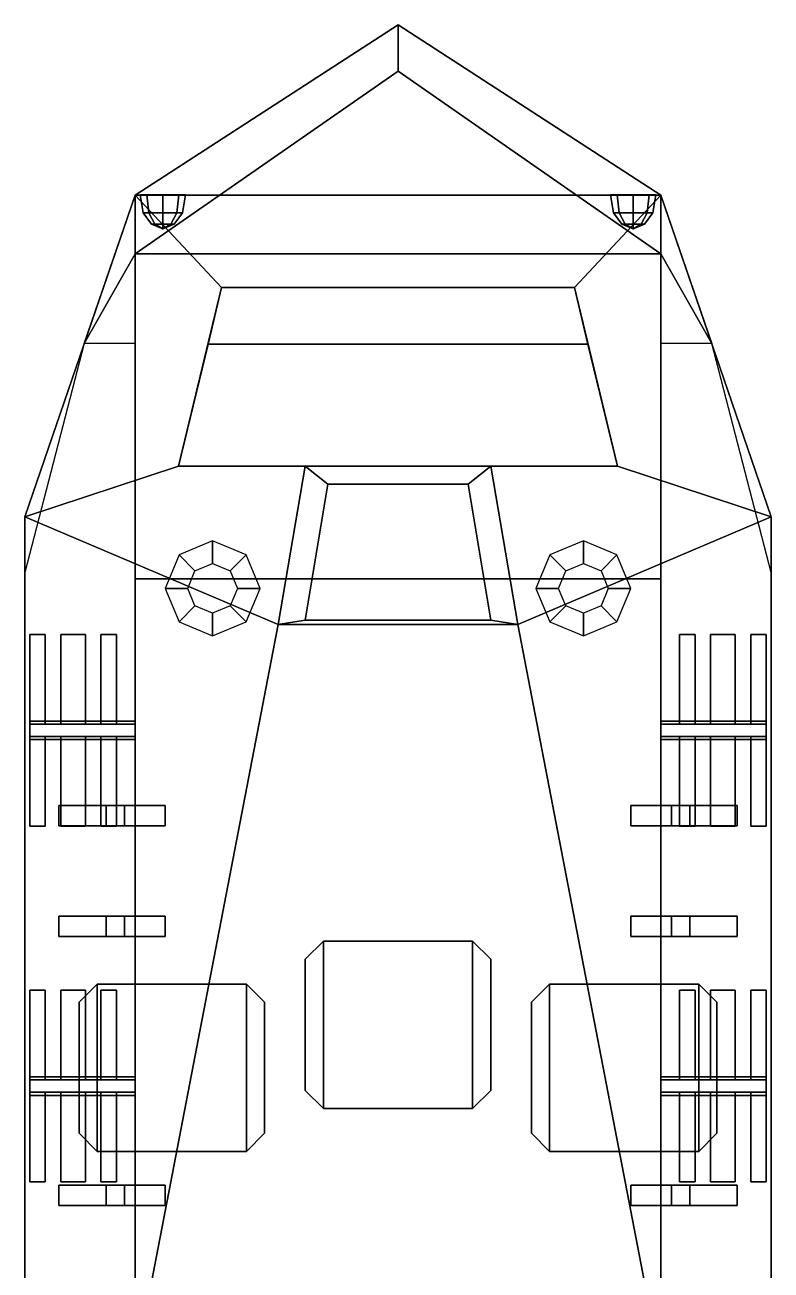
# Model space of a CAD drawing. Extents: x -1.6 to 1.6, y -6.1 to 5.4.
# Drawn here: x -1.65 to 1.65, y -0.07 to 5.43 of the extents above; entities that cross this region are included whole.
import ezdxf

# ---------------------------------------------------------------- set-up
doc = ezdxf.new("R2010")
doc.units = 0
doc.layers.get('0').update_dxf_attribs({"linetype": 'CONTINUOUS'})

msp = doc.modelspace()

# ---------------------------------------------------------------- linework, layer by layer
for points in [[(1.163, 4.6792, 2.16), (0, 5.4318, 2.0523), (0, 5.4318, 2.0523), (-1.163, 4.6792, 2.16)], [(0, 5.4318, 2.0523), (0, 5.4318, 1.9292), (-1.163, 4.6792, 1.93), (-1.163, 4.6792, 2.16)], [(0, 5.4318, 1.9292), (0, 5.2265, 1.4229), (-1.163, 4.4193, 1.0672), (-1.163, 4.6792, 1.93)], [(1.163, 4.6792, 1.93), (0, 5.4318, 1.9292), (0, 5.4318, 2.0523), (1.163, 4.6792, 2.16)], [(1.163, 4.4193, 1.0672), (0, 5.2265, 1.4229), (0, 5.4318, 1.9292), (1.163, 4.6792, 1.93)], [(1.163, 4.4193, 1.0672), (-1.163, 4.4193, 1.0672), (0, 5.2265, 1.4229)], [(-1.163, 4.6792, 1.93), (-1.65, 3.2563, 1.93), (-1.65, 3.2563, 2.16), (-1.163, 4.6792, 2.16)], [(-1.3878, 4.0225, 1.37), (-1.65, 3.01, 1.3272), (-1.65, 3.2563, 1.93), (-1.163, 4.6792, 1.93)], [(-1.163, 4.6792, 2.16), (-1.65, 3.2563, 2.16), (-0.97, 3.48, 2.16), (-0.78, 4.27, 2.16)], [(-1.163, 4.4193, 1.0672), (-1.3878, 4.0225, 1.37), (-1.163, 4.6792, 1.93)], [(-1.163, 4.6792, 2.16), (-0.78, 4.27, 2.16), (0.78, 4.27, 2.16), (1.163, 4.6792, 2.16)], [(-0.9693, 4.68, 2.3307), (-0.94, 4.68, 2.26), (-1.1107, 4.68, 2.1893), (-1.14, 4.68, 2.26)], [(-1.04, 4.68, 2.36), (-0.9693, 4.68, 2.3307), (-1.14, 4.68, 2.26), (-1.1107, 4.68, 2.3307)], [(-1.1012, 4.6, 2.3212), (-1.1107, 4.68, 2.3307), (-1.14, 4.68, 2.26), (-1.1266, 4.6, 2.26)], [(-1.1266, 4.6, 2.26), (-1.14, 4.68, 2.26), (-1.1107, 4.68, 2.1893), (-1.1012, 4.6, 2.1988)], [(-0.94, 4.68, 2.26), (-0.9693, 4.68, 2.1893), (-1.04, 4.68, 2.16), (-1.1107, 4.68, 2.1893)], [(-1.1012, 4.6, 2.1988), (-1.1107, 4.68, 2.1893), (-1.04, 4.68, 2.16), (-1.04, 4.6, 2.1734)], [(-1.04, 4.6, 2.3466), (-1.04, 4.68, 2.36), (-1.1107, 4.68, 2.3307), (-1.1012, 4.6, 2.3212)], [(-1.04, 4.6, 2.1734), (-1.04, 4.68, 2.16), (-0.9693, 4.68, 2.1893), (-0.9788, 4.6, 2.1988)], [(-0.9788, 4.6, 2.3212), (-0.9693, 4.68, 2.3307), (-1.04, 4.68, 2.36), (-1.04, 4.6, 2.3466)], [(-0.9534, 4.6, 2.26), (-0.94, 4.68, 2.26), (-0.9693, 4.68, 2.3307), (-0.9788, 4.6, 2.3212)], [(-0.9788, 4.6, 2.1988), (-0.9693, 4.68, 2.1893), (-0.94, 4.68, 2.26), (-0.9534, 4.6, 2.26)], [(0.97, 3.48, 2.16), (1.65, 3.2563, 2.16), (1.163, 4.6792, 2.16), (0.78, 4.27, 2.16)], [(0.9534, 4.6, 2.26), (0.94, 4.68, 2.26), (0.9693, 4.68, 2.1893), (0.9788, 4.6, 2.1988)], [(0.9788, 4.6, 2.3212), (0.9693, 4.68, 2.3307), (0.94, 4.68, 2.26), (0.9534, 4.6, 2.26)], [(1.04, 4.68, 2.36), (1.1107, 4.68, 2.3307), (0.94, 4.68, 2.26), (0.9693, 4.68, 2.3307)], [(1.1107, 4.68, 2.3307), (1.14, 4.68, 2.26), (0.9693, 4.68, 2.1893), (0.94, 4.68, 2.26)], [(0.9788, 4.6, 2.1988), (0.9693, 4.68, 2.1893), (1.04, 4.68, 2.16), (1.04, 4.6, 2.1734)], [(1.04, 4.6, 2.3466), (1.04, 4.68, 2.36), (0.9693, 4.68, 2.3307), (0.9788, 4.6, 2.3212)], [(1.14, 4.68, 2.26), (1.1107, 4.68, 2.1893), (1.04, 4.68, 2.16), (0.9693, 4.68, 2.1893)], [(1.04, 4.6, 2.1734), (1.04, 4.68, 2.16), (1.1107, 4.68, 2.1893), (1.1012, 4.6, 2.1988)], [(1.1012, 4.6, 2.3212), (1.1107, 4.68, 2.3307), (1.04, 4.68, 2.36), (1.04, 4.6, 2.3466)], [(1.1012, 4.6, 2.1988), (1.1107, 4.68, 2.1893), (1.14, 4.68, 2.26), (1.1266, 4.6, 2.26)], [(1.1266, 4.6, 2.26), (1.14, 4.68, 2.26), (1.1107, 4.68, 2.3307), (1.1012, 4.6, 2.3212)], [(1.65, 3.2563, 2.16), (1.65, 3.2563, 1.93), (1.163, 4.6792, 1.93), (1.163, 4.6792, 2.16)], [(1.65, 3.2563, 1.93), (1.65, 3.01, 1.3272), (1.3878, 4.0225, 1.37), (1.163, 4.6792, 1.93)], [(1.163, 4.6792, 1.93), (1.3878, 4.0225, 1.37), (1.163, 4.4193, 1.0672)], [(-1.0754, 4.55, 2.2954), (-1.1012, 4.6, 2.3212), (-1.1266, 4.6, 2.26), (-1.09, 4.55, 2.26)], [(-1.09, 4.55, 2.26), (-1.1266, 4.6, 2.26), (-1.1012, 4.6, 2.1988), (-1.0754, 4.55, 2.2246)], [(-1.0754, 4.55, 2.2246), (-1.1012, 4.6, 2.1988), (-1.04, 4.6, 2.1734), (-1.04, 4.55, 2.21)], [(-1.04, 4.55, 2.31), (-1.04, 4.6, 2.3466), (-1.1012, 4.6, 2.3212), (-1.0754, 4.55, 2.2954)], [(-1.04, 4.55, 2.21), (-1.04, 4.6, 2.1734), (-0.9788, 4.6, 2.1988), (-1.0046, 4.55, 2.2246)], [(-1.0046, 4.55, 2.2954), (-0.9788, 4.6, 2.3212), (-1.04, 4.6, 2.3466), (-1.04, 4.55, 2.31)], [(-0.99, 4.55, 2.26), (-0.9534, 4.6, 2.26), (-0.9788, 4.6, 2.3212), (-1.0046, 4.55, 2.2954)], [(-1.0046, 4.55, 2.2246), (-0.9788, 4.6, 2.1988), (-0.9534, 4.6, 2.26), (-0.99, 4.55, 2.26)], [(0.99, 4.55, 2.26), (0.9534, 4.6, 2.26), (0.9788, 4.6, 2.1988), (1.0046, 4.55, 2.2246)], [(1.0046, 4.55, 2.2954), (0.9788, 4.6, 2.3212), (0.9534, 4.6, 2.26), (0.99, 4.55, 2.26)], [(1.0046, 4.55, 2.2246), (0.9788, 4.6, 2.1988), (1.04, 4.6, 2.1734), (1.04, 4.55, 2.21)], [(1.04, 4.55, 2.31), (1.04, 4.6, 2.3466), (0.9788, 4.6, 2.3212), (1.0046, 4.55, 2.2954)], [(1.04, 4.55, 2.21), (1.04, 4.6, 2.1734), (1.1012, 4.6, 2.1988), (1.0754, 4.55, 2.2246)], [(1.0754, 4.55, 2.2954), (1.1012, 4.6, 2.3212), (1.04, 4.6, 2.3466), (1.04, 4.55, 2.31)], [(1.0754, 4.55, 2.2246), (1.1012, 4.6, 2.1988), (1.1266, 4.6, 2.26), (1.09, 4.55, 2.26)], [(1.09, 4.55, 2.26), (1.1266, 4.6, 2.26), (1.1012, 4.6, 2.3212), (1.0754, 4.55, 2.2954)], [(-1.04, 4.53, 2.26), (-1.0754, 4.55, 2.2954), (-1.09, 4.55, 2.26), (-1.04, 4.53, 2.26)], [(-1.04, 4.53, 2.26), (-1.09, 4.55, 2.26), (-1.0754, 4.55, 2.2246), (-1.04, 4.53, 2.26)], [(-1.04, 4.53, 2.26), (-1.04, 4.55, 2.31), (-1.0754, 4.55, 2.2954), (-1.04, 4.53, 2.26)], [(-1.04, 4.53, 2.26), (-1.0754, 4.55, 2.2246), (-1.04, 4.55, 2.21), (-1.04, 4.53, 2.26)], [(-1.04, 4.53, 2.26), (-1.0046, 4.55, 2.2954), (-1.04, 4.55, 2.31), (-1.04, 4.53, 2.26)], [(-1.04, 4.53, 2.26), (-0.99, 4.55, 2.26), (-1.0046, 4.55, 2.2954), (-1.04, 4.53, 2.26)], [(-1.04, 4.53, 2.26), (-1.0046, 4.55, 2.2246), (-0.99, 4.55, 2.26), (-1.04, 4.53, 2.26)], [(-1.04, 4.53, 2.26), (-1.04, 4.55, 2.21), (-1.0046, 4.55, 2.2246), (-1.04, 4.53, 2.26)], [(1.04, 4.53, 2.26), (0.99, 4.55, 2.26), (1.0046, 4.55, 2.2246), (1.04, 4.53, 2.26)], [(1.04, 4.53, 2.26), (1.0046, 4.55, 2.2954), (0.99, 4.55, 2.26), (1.04, 4.53, 2.26)], [(1.04, 4.53, 2.26), (1.0046, 4.55, 2.2246), (1.04, 4.55, 2.21), (1.04, 4.53, 2.26)], [(1.04, 4.53, 2.26), (1.04, 4.55, 2.31), (1.0046, 4.55, 2.2954), (1.04, 4.53, 2.26)], [(1.04, 4.53, 2.26), (1.04, 4.55, 2.21), (1.0754, 4.55, 2.2246), (1.04, 4.53, 2.26)], [(1.04, 4.53, 2.26), (1.0754, 4.55, 2.2246), (1.09, 4.55, 2.26), (1.04, 4.53, 2.26)], [(1.04, 4.53, 2.26), (1.09, 4.55, 2.26), (1.0754, 4.55, 2.2954), (1.04, 4.53, 2.26)], [(1.04, 4.53, 2.26), (1.0754, 4.55, 2.2954), (1.04, 4.55, 2.31), (1.04, 4.53, 2.26)], [(-1.163, 4.4193, 1.0672), (-1.163, 4.0225, 1.37), (-1.3878, 4.0225, 1.37)], [(-1.163, 4.4193, 1.0672), (-1.163, 2.9827, 0.4241), (-1.163, 0.903, 1.2861), (-1.163, 3.01, 1.3272)], [(1.163, 4.4193, 1.0672), (1.163, 2.9827, 0.4241), (-1.163, 2.9827, 0.4241), (-1.163, 4.4193, 1.0672)], [(-1.163, 4.4193, 1.0672), (-1.163, 4.4193, 1.0672), (-1.163, 3.01, 1.3272), (-1.163, 4.0225, 1.37)], [(1.163, 0.903, 1.2861), (1.163, 2.9827, 0.4241), (1.163, 4.4193, 1.0672), (1.163, 3.01, 1.3272)], [(1.163, 3.01, 1.3272), (1.163, 4.4193, 1.0672), (1.163, 4.4193, 1.0672), (1.163, 4.0225, 1.37)], [(1.163, 4.4193, 1.0672), (1.3878, 4.0225, 1.37), (1.163, 4.0225, 1.37)], [(-0.78, 4.27, 2.16), (-0.97, 3.48, 2.16), (-0.97, 3.48, 2.76), (-0.84, 4.02, 2.76)], [(0.84, 4.02, 2.76), (0.78, 4.27, 2.16), (-0.78, 4.27, 2.16), (-0.84, 4.02, 2.76)], [(0.97, 3.48, 2.76), (0.97, 3.48, 2.16), (0.78, 4.27, 2.16), (0.84, 4.02, 2.76)], [(-0.84, 4.02, 2.76), (-0.97, 3.48, 2.76), (0.97, 3.48, 2.76), (0.84, 4.02, 2.76)], [(-0.97, 3.48, 2.16), (-1.65, 3.2563, 2.16), (-0.53, 2.78, 2.1623), (-0.41, 3.48, 2.16)], [(-0.97, 3.48, 2.76), (-0.97, 3.48, 2.16), (-0.41, 3.48, 2.16), (-0.41, 3.48, 2.76)], [(-0.41, 3.48, 2.16), (-0.53, 2.78, 2.1623), (-0.53, 2.78, 2.76), (-0.41, 3.48, 2.76)], [(-0.41, 3.48, 2.76), (-0.53, 2.78, 2.76), (-0.41, 2.8, 3.49), (-0.31, 3.4, 3.49)], [(0.31, 3.4, 3.49), (0.41, 3.48, 2.76), (-0.41, 3.48, 2.76), (-0.31, 3.4, 3.49)], [(0.41, 2.8, 3.49), (0.53, 2.78, 2.76), (0.41, 3.48, 2.76), (0.31, 3.4, 3.49)], [(0.53, 2.78, 2.76), (0.53, 2.78, 2.1623), (0.41, 3.48, 2.16), (0.41, 3.48, 2.76)], [(0.41, 3.48, 2.76), (0.41, 3.48, 2.16), (0.97, 3.48, 2.16), (0.97, 3.48, 2.76)], [(0.41, 3.48, 2.16), (0.53, 2.78, 2.1623), (1.65, 3.2563, 2.16), (0.97, 3.48, 2.16)], [(-0.31, 3.4, 3.49), (-0.41, 2.8, 3.49), (0.41, 2.8, 3.49), (0.31, 3.4, 3.49)], [(-1.65, 0.903, 1.2861), (-1.65, -3.0374, 1.2724), (-1.65, -3.0374, 2.19), (-1.65, 3.2563, 2.16)], [(-1.65, 3.01, 1.3272), (-1.65, 0.903, 1.2861), (-1.65, 3.2563, 2.16), (-1.65, 3.2563, 1.93)], [(-1.65, 3.2563, 2.16), (-1.65, -3.0374, 2.19), (-1.65, -3.0374, 2.19), (-0.53, 2.78, 2.1623)], [(0.53, 2.78, 2.1623), (1.65, -3.0374, 2.19), (1.65, -3.0374, 2.19), (1.65, 3.2563, 2.16)], [(1.65, -3.0374, 2.19), (1.65, -3.0374, 1.2724), (1.65, 0.903, 1.2861), (1.65, 3.2563, 2.16)], [(1.65, 3.2563, 2.16), (1.65, 0.903, 1.2861), (1.65, 3.01, 1.3272), (1.65, 3.2563, 1.93)], [(-0.82, 3.15, 2.16), (-0.9685, 3.0885, 2.16), (-0.8978, 3.0178, 2.76), (-0.82, 3.05, 2.76)], [(-0.6715, 3.0885, 2.16), (-0.82, 3.15, 2.16), (-0.82, 3.05, 2.76), (-0.7422, 3.0178, 2.76)], [(0.82, 3.15, 2.16), (0.6715, 3.0885, 2.16), (0.7422, 3.0178, 2.76), (0.82, 3.05, 2.76)], [(0.9685, 3.0885, 2.16), (0.82, 3.15, 2.16), (0.82, 3.05, 2.76), (0.8978, 3.0178, 2.76)], [(-0.9685, 3.0885, 2.16), (-1.03, 2.94, 2.16), (-0.93, 2.94, 2.76), (-0.8978, 3.0178, 2.76)], [(-0.61, 2.94, 2.16), (-0.6715, 3.0885, 2.16), (-0.7422, 3.0178, 2.76), (-0.71, 2.94, 2.76)], [(0.6715, 3.0885, 2.16), (0.61, 2.94, 2.16), (0.71, 2.94, 2.76), (0.7422, 3.0178, 2.76)], [(1.03, 2.94, 2.16), (0.9685, 3.0885, 2.16), (0.8978, 3.0178, 2.76), (0.93, 2.94, 2.76)], [(-1.163, 2.9827, 0.4241), (-1.163, -3.6941, 0.4241), (-1.163, -3.0374, 1.2724), (-1.163, 0.903, 1.2861)], [(1.163, 2.9827, 0.4241), (1.163, -3.6941, 0.4241), (-1.163, -3.6941, 0.4241), (-1.163, 2.9827, 0.4241)], [(1.163, -3.0374, 1.2724), (1.163, -3.6941, 0.4241), (1.163, 2.9827, 0.4241), (1.163, 0.903, 1.2861)], [(-1.03, 2.94, 2.16), (-0.9685, 2.7915, 2.16), (-0.8978, 2.8622, 2.76), (-0.93, 2.94, 2.76)], [(-0.6715, 2.7915, 2.16), (-0.61, 2.94, 2.16), (-0.71, 2.94, 2.76), (-0.7422, 2.8622, 2.76)], [(0.61, 2.94, 2.16), (0.6715, 2.7915, 2.16), (0.7422, 2.8622, 2.76), (0.71, 2.94, 2.76)], [(0.9685, 2.7915, 2.16), (1.03, 2.94, 2.16), (0.93, 2.94, 2.76), (0.8978, 2.8622, 2.76)], [(-0.9685, 2.7915, 2.16), (-0.82, 2.73, 2.16), (-0.82, 2.83, 2.76), (-0.8978, 2.8622, 2.76)], [(-0.82, 2.73, 2.16), (-0.6715, 2.7915, 2.16), (-0.7422, 2.8622, 2.76), (-0.82, 2.83, 2.76)], [(0.6715, 2.7915, 2.16), (0.82, 2.73, 2.16), (0.82, 2.83, 2.76), (0.7422, 2.8622, 2.76)], [(0.82, 2.73, 2.16), (0.9685, 2.7915, 2.16), (0.8978, 2.8622, 2.76), (0.82, 2.83, 2.76)], [(-0.53, 2.78, 2.1623), (-1.65, -3.0374, 2.19), (1.65, -3.0374, 2.19), (0.53, 2.78, 2.1623)], [(-0.41, 2.8, 3.49), (-0.53, 2.78, 2.76), (0.53, 2.78, 2.76), (0.41, 2.8, 3.49)], [(-0.53, 2.78, 2.76), (-0.53, 2.78, 2.1623), (0.53, 2.78, 2.1623), (0.53, 2.78, 2.76)], [(-1.6282, 2.7364, 0.2873), (-1.6282, 2.3396, 0.3284), (-1.6282, 2.3533, 0.4789), (-1.6282, 2.7364, 0.3557)], [(-1.5597, 2.7364, 0.3557), (-1.5597, 2.7364, 0.2873), (-1.6282, 2.7364, 0.2873), (-1.6282, 2.7364, 0.3557)], [(-1.5597, 2.7364, 0.2873), (-1.5597, 2.3396, 0.3284), (-1.6282, 2.3396, 0.3284), (-1.6282, 2.7364, 0.2873)], [(-1.6282, 2.7364, 0.3557), (-1.6282, 2.3533, 0.4789), (-1.5597, 2.3533, 0.4789), (-1.5597, 2.7364, 0.3557)], [(-1.5597, 2.3533, 0.4789), (-1.5597, 2.3396, 0.3284), (-1.5597, 2.7364, 0.2873), (-1.5597, 2.7364, 0.3557)], [(-1.3819, 2.7364, 0.3557), (-1.3819, 2.7364, 0.2873), (-1.4913, 2.7364, 0.2873), (-1.4913, 2.7364, 0.3557)], [(-1.4913, 2.7364, 0.2873), (-1.4913, 2.3396, 0.3284), (-1.4913, 2.3533, 0.4789), (-1.4913, 2.7364, 0.3557)], [(-1.3819, 2.7364, 0.2873), (-1.3819, 2.3396, 0.3284), (-1.4913, 2.3396, 0.3284), (-1.4913, 2.7364, 0.2873)], [(-1.4913, 2.7364, 0.3557), (-1.4913, 2.3533, 0.4789), (-1.3819, 2.3533, 0.4789), (-1.3819, 2.7364, 0.3557)], [(-1.3819, 2.3533, 0.4789), (-1.3819, 2.3396, 0.3284), (-1.3819, 2.7364, 0.2873), (-1.3819, 2.7364, 0.3557)], [(-1.2451, 2.7364, 0.2873), (-1.2451, 2.3396, 0.3284), (-1.3135, 2.3396, 0.3284), (-1.3135, 2.7364, 0.2873)], [(-1.3135, 2.7364, 0.3557), (-1.3135, 2.3533, 0.4789), (-1.2451, 2.3533, 0.4789), (-1.2451, 2.7364, 0.3557)], [(-1.2451, 2.7364, 0.3557), (-1.2451, 2.7364, 0.2873), (-1.3135, 2.7364, 0.2873), (-1.3135, 2.7364, 0.3557)], [(-1.3135, 2.7364, 0.2873), (-1.3135, 2.3396, 0.3284), (-1.3135, 2.3533, 0.4789), (-1.3135, 2.7364, 0.3557)], [(-1.2451, 2.3533, 0.4789), (-1.2451, 2.3396, 0.3284), (-1.2451, 2.7364, 0.2873), (-1.2451, 2.7364, 0.3557)], [(1.2451, 2.7364, 0.3557), (1.2451, 2.3533, 0.4789), (1.3135, 2.3533, 0.4789), (1.3135, 2.7364, 0.3557)], [(1.2451, 2.7364, 0.2873), (1.2451, 2.3396, 0.3284), (1.2451, 2.3533, 0.4789), (1.2451, 2.7364, 0.3557)], [(1.3135, 2.7364, 0.2873), (1.3135, 2.3396, 0.3284), (1.2451, 2.3396, 0.3284), (1.2451, 2.7364, 0.2873)], [(1.3135, 2.7364, 0.3557), (1.3135, 2.7364, 0.2873), (1.2451, 2.7364, 0.2873), (1.2451, 2.7364, 0.3557)], [(1.3135, 2.3533, 0.4789), (1.3135, 2.3396, 0.3284), (1.3135, 2.7364, 0.2873), (1.3135, 2.7364, 0.3557)], [(1.3819, 2.7364, 0.3557), (1.3819, 2.3533, 0.4789), (1.4913, 2.3533, 0.4789), (1.4913, 2.7364, 0.3557)], [(1.3819, 2.7364, 0.2873), (1.3819, 2.3396, 0.3284), (1.3819, 2.3533, 0.4789), (1.3819, 2.7364, 0.3557)], [(1.4913, 2.7364, 0.2873), (1.4913, 2.3396, 0.3284), (1.3819, 2.3396, 0.3284), (1.3819, 2.7364, 0.2873)], [(1.4913, 2.7364, 0.3557), (1.4913, 2.7364, 0.2873), (1.3819, 2.7364, 0.2873), (1.3819, 2.7364, 0.3557)], [(1.4913, 2.3533, 0.4789), (1.4913, 2.3396, 0.3284), (1.4913, 2.7364, 0.2873), (1.4913, 2.7364, 0.3557)], [(1.5597, 2.7364, 0.3557), (1.5597, 2.3533, 0.4789), (1.6282, 2.3533, 0.4789), (1.6282, 2.7364, 0.3557)], [(1.5597, 2.7364, 0.2873), (1.5597, 2.3396, 0.3284), (1.5597, 2.3533, 0.4789), (1.5597, 2.7364, 0.3557)], [(1.6282, 2.7364, 0.2873), (1.6282, 2.3396, 0.3284), (1.5597, 2.3396, 0.3284), (1.5597, 2.7364, 0.2873)], [(1.6282, 2.7364, 0.3557), (1.6282, 2.7364, 0.2873), (1.5597, 2.7364, 0.2873), (1.5597, 2.7364, 0.3557)], [(1.6282, 2.3533, 0.4789), (1.6282, 2.3396, 0.3284), (1.6282, 2.7364, 0.2873), (1.6282, 2.7364, 0.3557)], [(-1.6282, 2.3396, 0.3284), (-1.6282, 2.2849, 0.3284), (-1.6282, 2.2712, 0.4789), (-1.6282, 2.3533, 0.4789)], [(-1.6282, 2.3533, 0.4789), (-1.6282, 2.2712, 0.4789), (-1.163, 2.2712, 0.4789), (-1.163, 2.3533, 0.4789)], [(-1.163, 2.3396, 0.3284), (-1.163, 2.2849, 0.3284), (-1.6282, 2.2849, 0.3284), (-1.6282, 2.3396, 0.3284)], [(-1.163, 2.3533, 0.4789), (-1.163, 2.3396, 0.3284), (-1.5597, 2.3396, 0.3284), (-1.5597, 2.3533, 0.4789)], [(1.5597, 2.3533, 0.4789), (1.5597, 2.3396, 0.3284), (1.163, 2.3396, 0.3284), (1.163, 2.3533, 0.4789)], [(1.6282, 2.2712, 0.4789), (1.6282, 2.3533, 0.4789), (1.163, 2.3533, 0.4789), (1.163, 2.2712, 0.4789)], [(1.163, 2.2849, 0.3284), (1.163, 2.3396, 0.3284), (1.6282, 2.3396, 0.3284), (1.6282, 2.2849, 0.3284)], [(1.6282, 2.2849, 0.3284), (1.6282, 2.3396, 0.3284), (1.6282, 2.3533, 0.4789), (1.6282, 2.2712, 0.4789)], [(-1.6282, 1.8881, 0.2873), (-1.6282, 2.2849, 0.3284), (-1.5597, 2.2849, 0.3284), (-1.5597, 1.8881, 0.2873)], [(-1.6282, 2.2712, 0.4789), (-1.6282, 2.2849, 0.3284), (-1.6282, 1.8881, 0.2873), (-1.6282, 1.8881, 0.3557)], [(-1.5597, 1.8881, 0.3557), (-1.5597, 2.2712, 0.4789), (-1.6282, 2.2712, 0.4789), (-1.6282, 1.8881, 0.3557)], [(-1.5597, 2.2712, 0.4789), (-1.5597, 2.2849, 0.3284), (-1.163, 2.2849, 0.3284), (-1.163, 2.2712, 0.4789)], [(-1.5597, 1.8881, 0.2873), (-1.5597, 2.2849, 0.3284), (-1.5597, 2.2712, 0.4789), (-1.5597, 1.8881, 0.3557)], [(-1.4913, 2.2712, 0.4789), (-1.4913, 2.2849, 0.3284), (-1.4913, 1.8881, 0.2873), (-1.4913, 1.8881, 0.3557)], [(-1.4913, 1.8881, 0.2873), (-1.4913, 2.2849, 0.3284), (-1.3819, 2.2849, 0.3284), (-1.3819, 1.8881, 0.2873)], [(-1.3819, 1.8881, 0.3557), (-1.3819, 2.2712, 0.4789), (-1.4913, 2.2712, 0.4789), (-1.4913, 1.8881, 0.3557)], [(-1.3819, 1.8881, 0.2873), (-1.3819, 2.2849, 0.3284), (-1.3819, 2.2712, 0.4789), (-1.3819, 1.8881, 0.3557)], [(-1.3135, 1.8881, 0.2873), (-1.3135, 2.2849, 0.3284), (-1.2451, 2.2849, 0.3284), (-1.2451, 1.8881, 0.2873)], [(-1.3135, 2.2712, 0.4789), (-1.3135, 2.2849, 0.3284), (-1.3135, 1.8881, 0.2873), (-1.3135, 1.8881, 0.3557)], [(-1.2451, 1.8881, 0.3557), (-1.2451, 2.2712, 0.4789), (-1.3135, 2.2712, 0.4789), (-1.3135, 1.8881, 0.3557)], [(-1.2451, 1.8881, 0.2873), (-1.2451, 2.2849, 0.3284), (-1.2451, 2.2712, 0.4789), (-1.2451, 1.8881, 0.3557)], [(1.163, 2.2712, 0.4789), (1.163, 2.2849, 0.3284), (1.5597, 2.2849, 0.3284), (1.5597, 2.2712, 0.4789)], [(1.2451, 2.2712, 0.4789), (1.2451, 2.2849, 0.3284), (1.2451, 1.8881, 0.2873), (1.2451, 1.8881, 0.3557)], [(1.2451, 1.8881, 0.2873), (1.2451, 2.2849, 0.3284), (1.3135, 2.2849, 0.3284), (1.3135, 1.8881, 0.2873)], [(1.3135, 1.8881, 0.3557), (1.3135, 2.2712, 0.4789), (1.2451, 2.2712, 0.4789), (1.2451, 1.8881, 0.3557)], [(1.3135, 1.8881, 0.2873), (1.3135, 2.2849, 0.3284), (1.3135, 2.2712, 0.4789), (1.3135, 1.8881, 0.3557)], [(1.3819, 2.2712, 0.4789), (1.3819, 2.2849, 0.3284), (1.3819, 1.8881, 0.2873), (1.3819, 1.8881, 0.3557)], [(1.3819, 1.8881, 0.2873), (1.3819, 2.2849, 0.3284), (1.4913, 2.2849, 0.3284), (1.4913, 1.8881, 0.2873)], [(1.4913, 1.8881, 0.3557), (1.4913, 2.2712, 0.4789), (1.3819, 2.2712, 0.4789), (1.3819, 1.8881, 0.3557)], [(1.4913, 1.8881, 0.2873), (1.4913, 2.2849, 0.3284), (1.4913, 2.2712, 0.4789), (1.4913, 1.8881, 0.3557)], [(1.5597, 2.2712, 0.4789), (1.5597, 2.2849, 0.3284), (1.5597, 1.8881, 0.2873), (1.5597, 1.8881, 0.3557)], [(1.5597, 1.8881, 0.2873), (1.5597, 2.2849, 0.3284), (1.6282, 2.2849, 0.3284), (1.6282, 1.8881, 0.2873)], [(1.6282, 1.8881, 0.3557), (1.6282, 2.2712, 0.4789), (1.5597, 2.2712, 0.4789), (1.5597, 1.8881, 0.3557)], [(1.6282, 1.8881, 0.2873), (1.6282, 2.2849, 0.3284), (1.6282, 2.2712, 0.4789), (1.6282, 1.8881, 0.3557)], [(-1.03, 1.98, 2.36), (-1.03, 1.98, 2.16), (-1.5, 1.98, 2.16), (-1.5, 1.98, 2.36)], [(-1.5, 1.98, 2.36), (-1.5, 1.98, 2.16), (-1.5, 1.89, 2.16), (-1.5, 1.89, 2.36)], [(-1.03, 1.98, 2.36), (-1.03, 1.98, 2.36), (-1.5, 1.98, 2.36), (-1.29, 1.98, 2.46)], [(-1.29, 1.98, 2.46), (-1.5, 1.98, 2.36), (-1.5, 1.89, 2.36), (-1.29, 1.89, 2.46)], [(-1.03, 1.98, 2.65), (-1.03, 1.98, 2.36), (-1.29, 1.98, 2.46), (-1.21, 1.98, 2.65)], [(-1.21, 1.98, 2.65), (-1.29, 1.98, 2.46), (-1.29, 1.89, 2.46), (-1.21, 1.89, 2.65)], [(-1.21, 1.89, 2.65), (-1.03, 1.89, 2.65), (-1.03, 1.98, 2.65), (-1.21, 1.98, 2.65)], [(-1.03, 1.89, 2.65), (-1.03, 1.89, 2.16), (-1.03, 1.98, 2.16), (-1.03, 1.98, 2.65)], [(1.03, 1.98, 2.65), (1.03, 1.98, 2.16), (1.03, 1.89, 2.16), (1.03, 1.89, 2.65)], [(1.5, 1.98, 2.16), (1.03, 1.98, 2.16), (1.03, 1.98, 2.36), (1.5, 1.98, 2.36)], [(1.29, 1.98, 2.46), (1.03, 1.98, 2.36), (1.03, 1.98, 2.65), (1.21, 1.98, 2.65)], [(1.5, 1.98, 2.36), (1.03, 1.98, 2.36), (1.03, 1.98, 2.36), (1.29, 1.98, 2.46)], [(1.21, 1.98, 2.65), (1.03, 1.98, 2.65), (1.03, 1.89, 2.65), (1.21, 1.89, 2.65)], [(1.21, 1.89, 2.65), (1.29, 1.89, 2.46), (1.29, 1.98, 2.46), (1.21, 1.98, 2.65)], [(1.29, 1.89, 2.46), (1.5, 1.89, 2.36), (1.5, 1.98, 2.36), (1.29, 1.98, 2.46)], [(1.5, 1.89, 2.36), (1.5, 1.89, 2.16), (1.5, 1.98, 2.16), (1.5, 1.98, 2.36)], [(-1.6282, 1.8881, 0.3557), (-1.6282, 1.8881, 0.2873), (-1.5597, 1.8881, 0.2873), (-1.5597, 1.8881, 0.3557)], [(-1.5, 1.89, 2.16), (-1.03, 1.89, 2.16), (-1.03, 1.89, 2.36), (-1.5, 1.89, 2.36)], [(-1.5, 1.89, 2.36), (-1.03, 1.89, 2.36), (-1.03, 1.89, 2.36), (-1.29, 1.89, 2.46)], [(-1.4913, 1.8881, 0.3557), (-1.4913, 1.8881, 0.2873), (-1.3819, 1.8881, 0.2873), (-1.3819, 1.8881, 0.3557)], [(-1.3135, 1.8881, 0.3557), (-1.3135, 1.8881, 0.2873), (-1.2451, 1.8881, 0.2873), (-1.2451, 1.8881, 0.3557)], [(-1.29, 1.89, 2.46), (-1.03, 1.89, 2.36), (-1.03, 1.89, 2.65), (-1.21, 1.89, 2.65)], [(1.03, 1.89, 2.36), (1.03, 1.89, 2.16), (1.5, 1.89, 2.16), (1.5, 1.89, 2.36)], [(1.03, 1.89, 2.65), (1.03, 1.89, 2.36), (1.29, 1.89, 2.46), (1.21, 1.89, 2.65)], [(1.03, 1.89, 2.36), (1.03, 1.89, 2.36), (1.5, 1.89, 2.36), (1.29, 1.89, 2.46)], [(1.2451, 1.8881, 0.3557), (1.2451, 1.8881, 0.2873), (1.3135, 1.8881, 0.2873), (1.3135, 1.8881, 0.3557)], [(1.3819, 1.8881, 0.3557), (1.3819, 1.8881, 0.2873), (1.4913, 1.8881, 0.2873), (1.4913, 1.8881, 0.3557)], [(1.5597, 1.8881, 0.3557), (1.5597, 1.8881, 0.2873), (1.6282, 1.8881, 0.2873), (1.6282, 1.8881, 0.3557)], [(-1.03, 1.49, 2.36), (-1.03, 1.49, 2.16), (-1.5, 1.49, 2.16), (-1.5, 1.49, 2.36)], [(-1.5, 1.49, 2.36), (-1.5, 1.49, 2.16), (-1.5, 1.4, 2.16), (-1.5, 1.4, 2.36)], [(-1.29, 1.49, 2.46), (-1.5, 1.49, 2.36), (-1.5, 1.4, 2.36), (-1.29, 1.4, 2.46)], [(-1.03, 1.49, 2.36), (-1.03, 1.49, 2.36), (-1.5, 1.49, 2.36), (-1.29, 1.49, 2.46)], [(-1.21, 1.49, 2.65), (-1.29, 1.49, 2.46), (-1.29, 1.4, 2.46), (-1.21, 1.4, 2.65)], [(-1.03, 1.49, 2.65), (-1.03, 1.49, 2.36), (-1.29, 1.49, 2.46), (-1.21, 1.49, 2.65)], [(-1.21, 1.4, 2.65), (-1.03, 1.4, 2.65), (-1.03, 1.49, 2.65), (-1.21, 1.49, 2.65)], [(-1.03, 1.4, 2.65), (-1.03, 1.4, 2.16), (-1.03, 1.49, 2.16), (-1.03, 1.49, 2.65)], [(1.03, 1.49, 2.65), (1.03, 1.49, 2.16), (1.03, 1.4, 2.16), (1.03, 1.4, 2.65)], [(1.29, 1.49, 2.46), (1.03, 1.49, 2.36), (1.03, 1.49, 2.65), (1.21, 1.49, 2.65)], [(1.5, 1.49, 2.16), (1.03, 1.49, 2.16), (1.03, 1.49, 2.36), (1.5, 1.49, 2.36)], [(1.5, 1.49, 2.36), (1.03, 1.49, 2.36), (1.03, 1.49, 2.36), (1.29, 1.49, 2.46)], [(1.21, 1.49, 2.65), (1.03, 1.49, 2.65), (1.03, 1.4, 2.65), (1.21, 1.4, 2.65)], [(1.21, 1.4, 2.65), (1.29, 1.4, 2.46), (1.29, 1.49, 2.46), (1.21, 1.49, 2.65)], [(1.29, 1.4, 2.46), (1.5, 1.4, 2.36), (1.5, 1.49, 2.36), (1.29, 1.49, 2.46)], [(1.5, 1.4, 2.36), (1.5, 1.4, 2.16), (1.5, 1.49, 2.16), (1.5, 1.49, 2.36)], [(-1.5, 1.4, 2.16), (-1.03, 1.4, 2.16), (-1.03, 1.4, 2.36), (-1.5, 1.4, 2.36)], [(-1.5, 1.4, 2.36), (-1.03, 1.4, 2.36), (-1.03, 1.4, 2.36), (-1.29, 1.4, 2.46)], [(-1.29, 1.4, 2.46), (-1.03, 1.4, 2.36), (-1.03, 1.4, 2.65), (-1.21, 1.4, 2.65)], [(-0.33, 1.38, 2.19), (-0.33, 1.38, 2.16), (-0.41, 1.3, 2.16), (-0.41, 1.3, 2.19)], [(-0.41, 1.3, 2.19), (-0.41, 0.72, 2.19), (-0.33, 0.64, 2.19), (-0.33, 1.38, 2.19)], [(0.33, 1.38, 2.19), (0.33, 1.38, 2.16), (-0.33, 1.38, 2.16), (-0.33, 1.38, 2.19)], [(-0.33, 1.38, 2.19), (-0.33, 0.64, 2.19), (0.33, 0.64, 2.19), (0.33, 1.38, 2.19)], [(0.41, 0.72, 2.19), (0.41, 1.3, 2.19), (0.33, 1.38, 2.19), (0.33, 0.64, 2.19)], [(0.41, 1.3, 2.19), (0.41, 1.3, 2.16), (0.33, 1.38, 2.16), (0.33, 1.38, 2.19)], [(1.03, 1.4, 2.65), (1.03, 1.4, 2.36), (1.29, 1.4, 2.46), (1.21, 1.4, 2.65)], [(1.03, 1.4, 2.36), (1.03, 1.4, 2.16), (1.5, 1.4, 2.16), (1.5, 1.4, 2.36)], [(1.03, 1.4, 2.36), (1.03, 1.4, 2.36), (1.5, 1.4, 2.36), (1.29, 1.4, 2.46)], [(-0.41, 1.3, 2.16), (-0.41, 0.72, 2.17), (-0.41, 0.72, 2.19), (-0.41, 1.3, 2.19)], [(0.41, 0.72, 2.16), (0.41, 1.3, 2.16), (0.41, 1.3, 2.19), (0.41, 0.72, 2.19)], [(-1.6282, 1.163, 0.2873), (-1.6282, 0.7662, 0.3284), (-1.6282, 0.7799, 0.4789), (-1.6282, 1.163, 0.3557)], [(-1.5597, 1.163, 0.3557), (-1.5597, 1.163, 0.2873), (-1.6282, 1.163, 0.2873), (-1.6282, 1.163, 0.3557)], [(-1.5597, 1.163, 0.2873), (-1.5597, 0.7662, 0.3284), (-1.6282, 0.7662, 0.3284), (-1.6282, 1.163, 0.2873)], [(-1.6282, 1.163, 0.3557), (-1.6282, 0.7799, 0.4789), (-1.5597, 0.7799, 0.4789), (-1.5597, 1.163, 0.3557)], [(-1.5597, 0.7799, 0.4789), (-1.5597, 0.7662, 0.3284), (-1.5597, 1.163, 0.2873), (-1.5597, 1.163, 0.3557)], [(-1.4913, 1.163, 0.2873), (-1.4913, 0.7662, 0.3284), (-1.4913, 0.7799, 0.4789), (-1.4913, 1.163, 0.3557)], [(-1.3819, 1.163, 0.3557), (-1.3819, 1.163, 0.2873), (-1.4913, 1.163, 0.2873), (-1.4913, 1.163, 0.3557)], [(-1.3819, 1.163, 0.2873), (-1.3819, 0.7662, 0.3284), (-1.4913, 0.7662, 0.3284), (-1.4913, 1.163, 0.2873)], [(-1.4913, 1.163, 0.3557), (-1.4913, 0.7799, 0.4789), (-1.3819, 0.7799, 0.4789), (-1.3819, 1.163, 0.3557)], [(-1.41, 1.11, 2.19), (-1.41, 0.53, 2.19), (-1.33, 0.45, 2.19), (-1.33, 1.19, 2.19)], [(-1.33, 1.19, 2.19), (-1.33, 1.19, 2.16), (-1.41, 1.11, 2.16), (-1.41, 1.11, 2.19)], [(-1.3819, 0.7799, 0.4789), (-1.3819, 0.7662, 0.3284), (-1.3819, 1.163, 0.2873), (-1.3819, 1.163, 0.3557)], [(-1.33, 1.19, 2.19), (-1.33, 0.45, 2.19), (-0.67, 0.45, 2.19), (-0.67, 1.19, 2.19)], [(-0.67, 1.19, 2.19), (-0.67, 1.19, 2.16), (-1.33, 1.19, 2.16), (-1.33, 1.19, 2.19)], [(-1.3135, 1.163, 0.2873), (-1.3135, 0.7662, 0.3284), (-1.3135, 0.7799, 0.4789), (-1.3135, 1.163, 0.3557)], [(-1.2451, 1.163, 0.3557), (-1.2451, 1.163, 0.2873), (-1.3135, 1.163, 0.2873), (-1.3135, 1.163, 0.3557)], [(-1.3135, 1.163, 0.3557), (-1.3135, 0.7799, 0.4789), (-1.2451, 0.7799, 0.4789), (-1.2451, 1.163, 0.3557)], [(-1.2451, 1.163, 0.2873), (-1.2451, 0.7662, 0.3284), (-1.3135, 0.7662, 0.3284), (-1.3135, 1.163, 0.2873)], [(-1.2451, 0.7799, 0.4789), (-1.2451, 0.7662, 0.3284), (-1.2451, 1.163, 0.2873), (-1.2451, 1.163, 0.3557)], [(-0.59, 1.11, 2.19), (-0.59, 1.11, 2.16), (-0.67, 1.19, 2.16), (-0.67, 1.19, 2.19)], [(-0.59, 0.53, 2.19), (-0.59, 1.11, 2.19), (-0.67, 1.19, 2.19), (-0.67, 0.45, 2.19)], [(0.59, 1.11, 2.19), (0.59, 0.53, 2.19), (0.67, 0.45, 2.19), (0.67, 1.19, 2.19)], [(0.67, 1.19, 2.19), (0.67, 1.19, 2.16), (0.59, 1.11, 2.16), (0.59, 1.11, 2.19)], [(1.33, 1.19, 2.19), (1.33, 1.19, 2.16), (0.67, 1.19, 2.16), (0.67, 1.19, 2.19)], [(0.67, 1.19, 2.19), (0.67, 0.45, 2.19), (1.33, 0.45, 2.19), (1.33, 1.19, 2.19)], [(1.3135, 1.163, 0.3557), (1.3135, 1.163, 0.2873), (1.2451, 1.163, 0.2873), (1.2451, 1.163, 0.3557)], [(1.3135, 1.163, 0.2873), (1.3135, 0.7662, 0.3284), (1.2451, 0.7662, 0.3284), (1.2451, 1.163, 0.2873)], [(1.2451, 1.163, 0.2873), (1.2451, 0.7662, 0.3284), (1.2451, 0.7799, 0.4789), (1.2451, 1.163, 0.3557)], [(1.2451, 1.163, 0.3557), (1.2451, 0.7799, 0.4789), (1.3135, 0.7799, 0.4789), (1.3135, 1.163, 0.3557)], [(1.3135, 0.7799, 0.4789), (1.3135, 0.7662, 0.3284), (1.3135, 1.163, 0.2873), (1.3135, 1.163, 0.3557)], [(1.41, 0.53, 2.19), (1.41, 1.11, 2.19), (1.33, 1.19, 2.19), (1.33, 0.45, 2.19)], [(1.41, 1.11, 2.19), (1.41, 1.11, 2.16), (1.33, 1.19, 2.16), (1.33, 1.19, 2.19)], [(1.4913, 1.163, 0.3557), (1.4913, 1.163, 0.2873), (1.3819, 1.163, 0.2873), (1.3819, 1.163, 0.3557)], [(1.4913, 1.163, 0.2873), (1.4913, 0.7662, 0.3284), (1.3819, 0.7662, 0.3284), (1.3819, 1.163, 0.2873)], [(1.3819, 1.163, 0.2873), (1.3819, 0.7662, 0.3284), (1.3819, 0.7799, 0.4789), (1.3819, 1.163, 0.3557)], [(1.3819, 1.163, 0.3557), (1.3819, 0.7799, 0.4789), (1.4913, 0.7799, 0.4789), (1.4913, 1.163, 0.3557)], [(1.4913, 0.7799, 0.4789), (1.4913, 0.7662, 0.3284), (1.4913, 1.163, 0.2873), (1.4913, 1.163, 0.3557)], [(1.6282, 1.163, 0.3557), (1.6282, 1.163, 0.2873), (1.5597, 1.163, 0.2873), (1.5597, 1.163, 0.3557)], [(1.6282, 1.163, 0.2873), (1.6282, 0.7662, 0.3284), (1.5597, 0.7662, 0.3284), (1.5597, 1.163, 0.2873)], [(1.5597, 1.163, 0.2873), (1.5597, 0.7662, 0.3284), (1.5597, 0.7799, 0.4789), (1.5597, 1.163, 0.3557)], [(1.5597, 1.163, 0.3557), (1.5597, 0.7799, 0.4789), (1.6282, 0.7799, 0.4789), (1.6282, 1.163, 0.3557)], [(1.6282, 0.7799, 0.4789), (1.6282, 0.7662, 0.3284), (1.6282, 1.163, 0.2873), (1.6282, 1.163, 0.3557)], [(-1.41, 1.11, 2.16), (-1.41, 0.53, 2.17), (-1.41, 0.53, 2.19), (-1.41, 1.11, 2.19)], [(-0.59, 0.53, 2.16), (-0.59, 1.11, 2.16), (-0.59, 1.11, 2.19), (-0.59, 0.53, 2.19)], [(0.59, 1.11, 2.16), (0.59, 0.53, 2.17), (0.59, 0.53, 2.19), (0.59, 1.11, 2.19)], [(1.41, 0.53, 2.16), (1.41, 1.11, 2.16), (1.41, 1.11, 2.19), (1.41, 0.53, 2.19)], [(-1.6282, 0.7799, 0.4789), (-1.6282, 0.6978, 0.4789), (-1.163, 0.6978, 0.4789), (-1.163, 0.7799, 0.4789)], [(-1.6282, 0.7662, 0.3284), (-1.6282, 0.7115, 0.3284), (-1.6282, 0.6978, 0.4789), (-1.6282, 0.7799, 0.4789)], [(-1.163, 0.7799, 0.4789), (-1.163, 0.7662, 0.3284), (-1.5597, 0.7662, 0.3284), (-1.5597, 0.7799, 0.4789)], [(1.6282, 0.6978, 0.4789), (1.6282, 0.7799, 0.4789), (1.163, 0.7799, 0.4789), (1.163, 0.6978, 0.4789)], [(1.5597, 0.7799, 0.4789), (1.5597, 0.7662, 0.3284), (1.163, 0.7662, 0.3284), (1.163, 0.7799, 0.4789)], [(1.6282, 0.7115, 0.3284), (1.6282, 0.7662, 0.3284), (1.6282, 0.7799, 0.4789), (1.6282, 0.6978, 0.4789)], [(-1.163, 0.7662, 0.3284), (-1.163, 0.7115, 0.3284), (-1.6282, 0.7115, 0.3284), (-1.6282, 0.7662, 0.3284)], [(-0.41, 0.72, 2.19), (-0.41, 0.72, 2.17), (-0.33, 0.64, 2.17), (-0.33, 0.64, 2.19)], [(0.33, 0.64, 2.19), (0.33, 0.64, 2.16), (0.41, 0.72, 2.16), (0.41, 0.72, 2.19)], [(1.163, 0.7115, 0.3284), (1.163, 0.7662, 0.3284), (1.6282, 0.7662, 0.3284), (1.6282, 0.7115, 0.3284)], [(-1.6282, 0.6978, 0.4789), (-1.6282, 0.7115, 0.3284), (-1.6282, 0.3147, 0.2873), (-1.6282, 0.3147, 0.3557)], [(-1.6282, 0.3147, 0.2873), (-1.6282, 0.7115, 0.3284), (-1.5597, 0.7115, 0.3284), (-1.5597, 0.3147, 0.2873)], [(-1.5597, 0.3147, 0.3557), (-1.5597, 0.6978, 0.4789), (-1.6282, 0.6978, 0.4789), (-1.6282, 0.3147, 0.3557)], [(-1.5597, 0.3147, 0.2873), (-1.5597, 0.7115, 0.3284), (-1.5597, 0.6978, 0.4789), (-1.5597, 0.3147, 0.3557)], [(-1.5597, 0.6978, 0.4789), (-1.5597, 0.7115, 0.3284), (-1.163, 0.7115, 0.3284), (-1.163, 0.6978, 0.4789)], [(-1.4913, 0.6978, 0.4789), (-1.4913, 0.7115, 0.3284), (-1.4913, 0.3147, 0.2873), (-1.4913, 0.3147, 0.3557)], [(-1.4913, 0.3147, 0.2873), (-1.4913, 0.7115, 0.3284), (-1.3819, 0.7115, 0.3284), (-1.3819, 0.3147, 0.2873)], [(-1.3819, 0.3147, 0.3557), (-1.3819, 0.6978, 0.4789), (-1.4913, 0.6978, 0.4789), (-1.4913, 0.3147, 0.3557)], [(-1.3819, 0.3147, 0.2873), (-1.3819, 0.7115, 0.3284), (-1.3819, 0.6978, 0.4789), (-1.3819, 0.3147, 0.3557)], [(-1.3135, 0.6978, 0.4789), (-1.3135, 0.7115, 0.3284), (-1.3135, 0.3147, 0.2873), (-1.3135, 0.3147, 0.3557)], [(-1.3135, 0.3147, 0.2873), (-1.3135, 0.7115, 0.3284), (-1.2451, 0.7115, 0.3284), (-1.2451, 0.3147, 0.2873)], [(-1.2451, 0.3147, 0.3557), (-1.2451, 0.6978, 0.4789), (-1.3135, 0.6978, 0.4789), (-1.3135, 0.3147, 0.3557)], [(-1.2451, 0.3147, 0.2873), (-1.2451, 0.7115, 0.3284), (-1.2451, 0.6978, 0.4789), (-1.2451, 0.3147, 0.3557)], [(1.163, 0.6978, 0.4789), (1.163, 0.7115, 0.3284), (1.5597, 0.7115, 0.3284), (1.5597, 0.6978, 0.4789)], [(1.2451, 0.3147, 0.2873), (1.2451, 0.7115, 0.3284), (1.3135, 0.7115, 0.3284), (1.3135, 0.3147, 0.2873)], [(1.2451, 0.6978, 0.4789), (1.2451, 0.7115, 0.3284), (1.2451, 0.3147, 0.2873), (1.2451, 0.3147, 0.3557)], [(1.3135, 0.3147, 0.3557), (1.3135, 0.6978, 0.4789), (1.2451, 0.6978, 0.4789), (1.2451, 0.3147, 0.3557)], [(1.3135, 0.3147, 0.2873), (1.3135, 0.7115, 0.3284), (1.3135, 0.6978, 0.4789), (1.3135, 0.3147, 0.3557)], [(1.3819, 0.3147, 0.2873), (1.3819, 0.7115, 0.3284), (1.4913, 0.7115, 0.3284), (1.4913, 0.3147, 0.2873)], [(1.3819, 0.6978, 0.4789), (1.3819, 0.7115, 0.3284), (1.3819, 0.3147, 0.2873), (1.3819, 0.3147, 0.3557)], [(1.4913, 0.3147, 0.3557), (1.4913, 0.6978, 0.4789), (1.3819, 0.6978, 0.4789), (1.3819, 0.3147, 0.3557)], [(1.4913, 0.3147, 0.2873), (1.4913, 0.7115, 0.3284), (1.4913, 0.6978, 0.4789), (1.4913, 0.3147, 0.3557)], [(1.5597, 0.3147, 0.2873), (1.5597, 0.7115, 0.3284), (1.6282, 0.7115, 0.3284), (1.6282, 0.3147, 0.2873)], [(1.5597, 0.6978, 0.4789), (1.5597, 0.7115, 0.3284), (1.5597, 0.3147, 0.2873), (1.5597, 0.3147, 0.3557)], [(1.6282, 0.3147, 0.3557), (1.6282, 0.6978, 0.4789), (1.5597, 0.6978, 0.4789), (1.5597, 0.3147, 0.3557)], [(1.6282, 0.3147, 0.2873), (1.6282, 0.7115, 0.3284), (1.6282, 0.6978, 0.4789), (1.6282, 0.3147, 0.3557)], [(-0.33, 0.64, 2.19), (-0.33, 0.64, 2.17), (0.33, 0.64, 2.17), (0.33, 0.64, 2.19)], [(-1.41, 0.53, 2.19), (-1.41, 0.53, 2.17), (-1.33, 0.45, 2.17), (-1.33, 0.45, 2.19)], [(-0.67, 0.45, 2.19), (-0.67, 0.45, 2.16), (-0.59, 0.53, 2.16), (-0.59, 0.53, 2.19)], [(0.59, 0.53, 2.19), (0.59, 0.53, 2.17), (0.67, 0.45, 2.17), (0.67, 0.45, 2.19)], [(1.33, 0.45, 2.19), (1.33, 0.45, 2.16), (1.41, 0.53, 2.16), (1.41, 0.53, 2.19)], [(-1.33, 0.45, 2.19), (-1.33, 0.45, 2.17), (-0.67, 0.45, 2.17), (-0.67, 0.45, 2.19)], [(0.67, 0.45, 2.19), (0.67, 0.45, 2.17), (1.33, 0.45, 2.17), (1.33, 0.45, 2.19)], [(-1.6282, 0.3147, 0.3557), (-1.6282, 0.3147, 0.2873), (-1.5597, 0.3147, 0.2873), (-1.5597, 0.3147, 0.3557)], [(-1.03, 0.3, 2.36), (-1.03, 0.3, 2.17), (-1.5, 0.3, 2.17), (-1.5, 0.3, 2.36)], [(-1.5, 0.3, 2.36), (-1.5, 0.3, 2.17), (-1.5, 0.21, 2.17), (-1.5, 0.21, 2.36)], [(-1.29, 0.3, 2.46), (-1.5, 0.3, 2.36), (-1.5, 0.21, 2.36), (-1.29, 0.21, 2.46)], [(-1.03, 0.3, 2.36), (-1.03, 0.3, 2.36), (-1.5, 0.3, 2.36), (-1.29, 0.3, 2.46)], [(-1.4913, 0.3147, 0.3557), (-1.4913, 0.3147, 0.2873), (-1.3819, 0.3147, 0.2873), (-1.3819, 0.3147, 0.3557)], [(-1.3135, 0.3147, 0.3557), (-1.3135, 0.3147, 0.2873), (-1.2451, 0.3147, 0.2873), (-1.2451, 0.3147, 0.3557)], [(-1.21, 0.3, 2.65), (-1.29, 0.3, 2.46), (-1.29, 0.21, 2.46), (-1.21, 0.21, 2.65)], [(-1.03, 0.3, 2.65), (-1.03, 0.3, 2.36), (-1.29, 0.3, 2.46), (-1.21, 0.3, 2.65)], [(-1.21, 0.21, 2.65), (-1.03, 0.21, 2.65), (-1.03, 0.3, 2.65), (-1.21, 0.3, 2.65)], [(-1.03, 0.21, 2.65), (-1.03, 0.21, 2.17), (-1.03, 0.3, 2.17), (-1.03, 0.3, 2.65)], [(1.03, 0.3, 2.65), (1.03, 0.3, 2.17), (1.03, 0.21, 2.17), (1.03, 0.21, 2.65)], [(1.29, 0.3, 2.46), (1.03, 0.3, 2.36), (1.03, 0.3, 2.65), (1.21, 0.3, 2.65)], [(1.5, 0.3, 2.17), (1.03, 0.3, 2.17), (1.03, 0.3, 2.36), (1.5, 0.3, 2.36)], [(1.5, 0.3, 2.36), (1.03, 0.3, 2.36), (1.03, 0.3, 2.36), (1.29, 0.3, 2.46)], [(1.21, 0.3, 2.65), (1.03, 0.3, 2.65), (1.03, 0.21, 2.65), (1.21, 0.21, 2.65)], [(1.21, 0.21, 2.65), (1.29, 0.21, 2.46), (1.29, 0.3, 2.46), (1.21, 0.3, 2.65)], [(1.2451, 0.3147, 0.3557), (1.2451, 0.3147, 0.2873), (1.3135, 0.3147, 0.2873), (1.3135, 0.3147, 0.3557)], [(1.29, 0.21, 2.46), (1.5, 0.21, 2.36), (1.5, 0.3, 2.36), (1.29, 0.3, 2.46)], [(1.3819, 0.3147, 0.3557), (1.3819, 0.3147, 0.2873), (1.4913, 0.3147, 0.2873), (1.4913, 0.3147, 0.3557)], [(1.5, 0.21, 2.36), (1.5, 0.21, 2.17), (1.5, 0.3, 2.17), (1.5, 0.3, 2.36)], [(1.5597, 0.3147, 0.3557), (1.5597, 0.3147, 0.2873), (1.6282, 0.3147, 0.2873), (1.6282, 0.3147, 0.3557)], [(-1.5, 0.21, 2.17), (-1.03, 0.21, 2.17), (-1.03, 0.21, 2.36), (-1.5, 0.21, 2.36)], [(-1.5, 0.21, 2.36), (-1.03, 0.21, 2.36), (-1.03, 0.21, 2.36), (-1.29, 0.21, 2.46)], [(-1.29, 0.21, 2.46), (-1.03, 0.21, 2.36), (-1.03, 0.21, 2.65), (-1.21, 0.21, 2.65)], [(1.03, 0.21, 2.65), (1.03, 0.21, 2.36), (1.29, 0.21, 2.46), (1.21, 0.21, 2.65)], [(1.03, 0.21, 2.36), (1.03, 0.21, 2.17), (1.5, 0.21, 2.17), (1.5, 0.21, 2.36)], [(1.03, 0.21, 2.36), (1.03, 0.21, 2.36), (1.5, 0.21, 2.36), (1.29, 0.21, 2.46)]]:
    msp.add_3dface(points)

doc.saveas('drawing.dxf')
